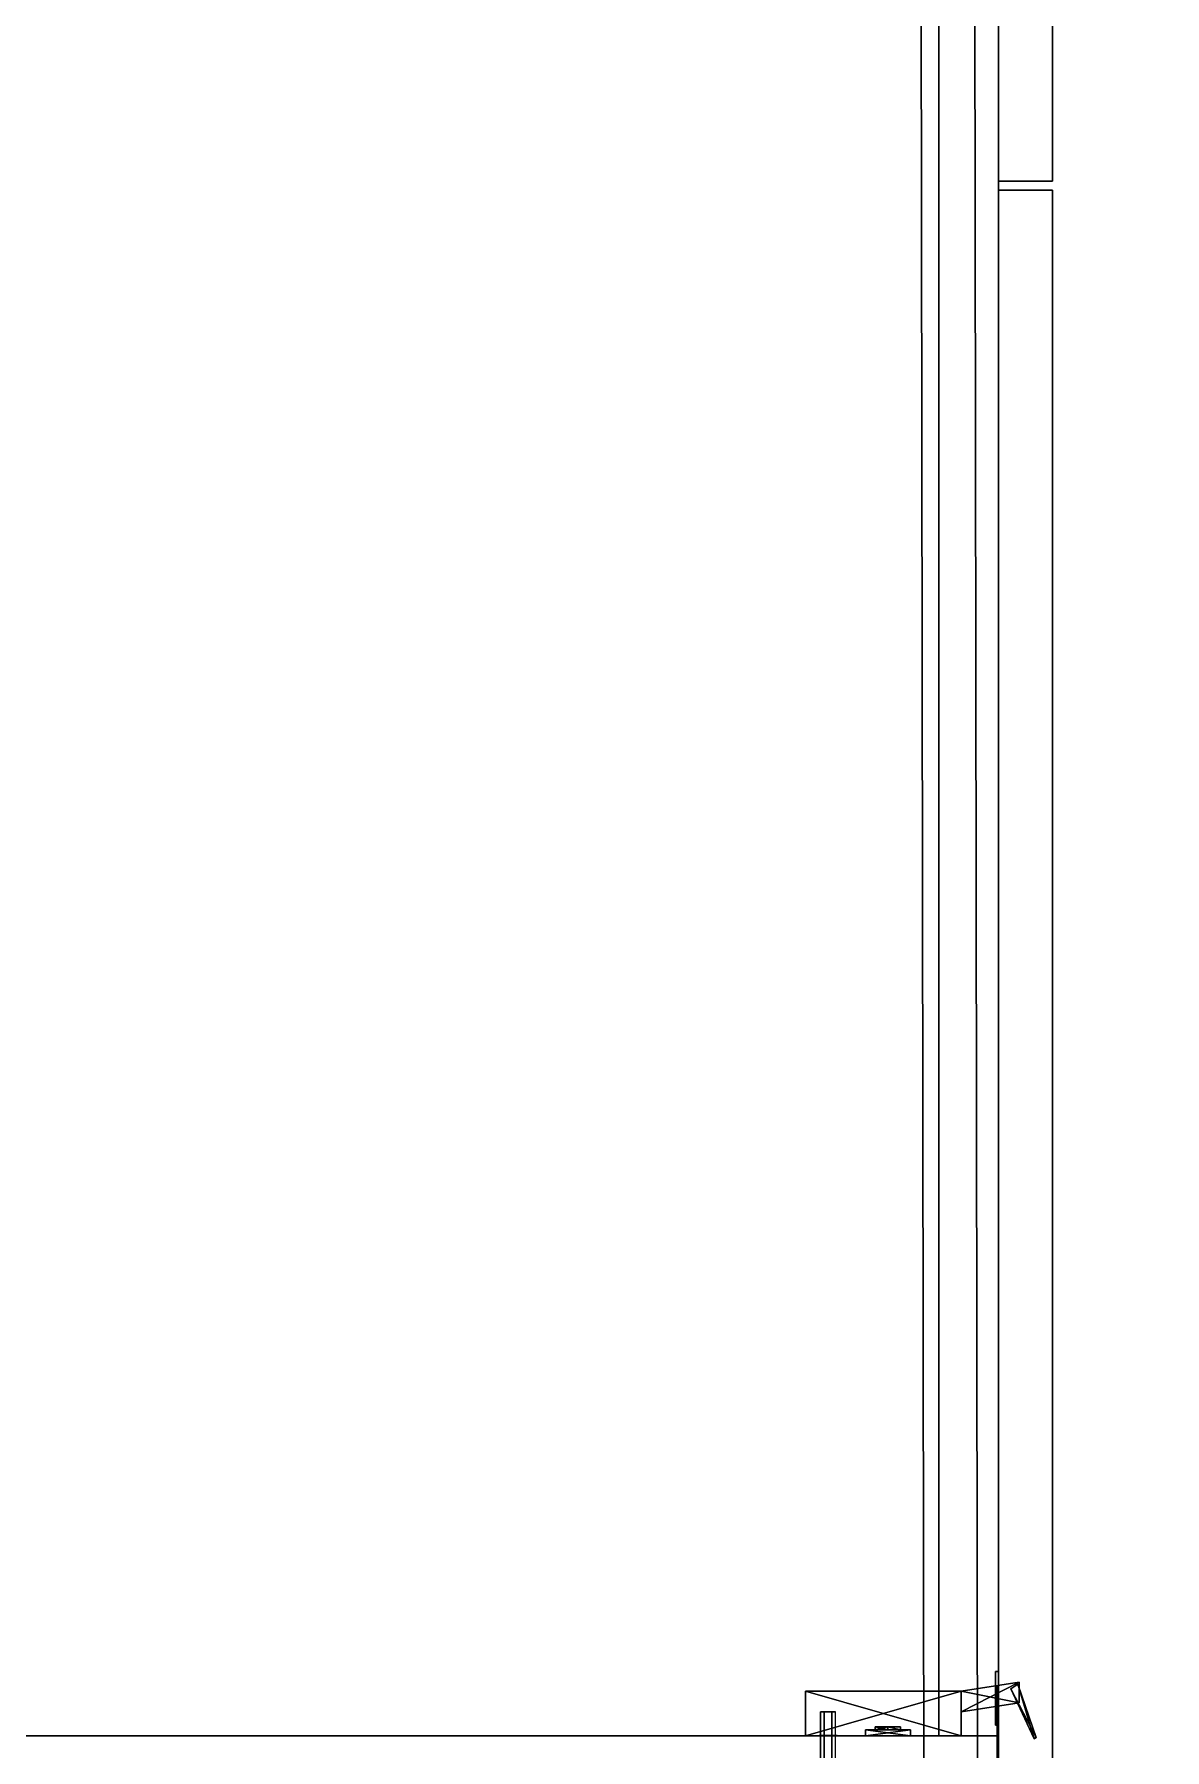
# Model space of a CAD drawing. Extents: x 0 to 3022, y -4615 to 0.
# Drawn here: x 378 to 755, y -1880 to -1307 of the extents above; entities that cross this region are included whole.
import ezdxf

# ---------------------------------------------------------------- set-up
doc = ezdxf.new("R2010")
doc.units = 0
for name, color, linetype in [('LAYER0', 7, 'CONTINUOUS'), ('LAYER1', 7, 'CONTINUOUS'), ('LAYER47', 253, 'CONTINUOUS'), ('LAYER49', 7, 'CONTINUOUS'), ('LAYER50', 7, 'CONTINUOUS'), ('LAYER52', 7, 'CONTINUOUS'), ('LAYER78', 7, 'CONTINUOUS'), ('LAYER79', 254, 'CONTINUOUS'), ('LAYER83', 253, 'CONTINUOUS'), ('LAYER84', 28, 'CONTINUOUS'), ('LAYER85', 253, 'CONTINUOUS'), ('LAYER86', 28, 'CONTINUOUS'), ('LAYER87', 253, 'CONTINUOUS'), ('LAYER88', 253, 'CONTINUOUS'), ('LAYER94', 253, 'CONTINUOUS')]:
    doc.layers.add(name, color=color, linetype=linetype)

msp = doc.modelspace()

# ---------------------------------------------------------------- linework, layer by layer
at = {"layer": 'LAYER0', "invisible_edges": 1}
for points in [[(2992, 0), (0, -4167.22), (0, 0), (2992, 0)], [(2992, -4162.78, 5), (0, 0, 5), (0, -4167.22, 5), (2992, -4162.78, 5)], [(0, 0, 5), (2992, -4162.78, 5), (2992, 0, 5), (0, 0, 5)], [(0, -4167.22), (2992, 0), (2992, -4162.78), (0, -4167.22)]]:
    msp.add_3dface(points, dxfattribs=at)
at = {"layer": 'LAYER47', "invisible_edges": 1}
for points in [[(230, -2965.406, 1823), (700, -285.4058, 1823), (230, -285.4058, 1823), (230, -2965.406, 1823)], [(700, -285.4058, 1823), (230, -2965.406, 1823), (700, -2965.406, 1823), (700, -285.4058, 1823)], [(700, -2965.406, 1805), (230, -285.4058, 1805), (700, -285.4058, 1805), (700, -2965.406, 1805)], [(230, -285.4058, 1805), (700, -2965.406, 1805), (230, -2965.406, 1805), (230, -285.4058, 1805)], [(700, -2965.406, 1805), (700, -285.4058, 1823), (700, -2965.406, 1823), (700, -2965.406, 1805)], [(700, -285.4058, 1823), (700, -2965.406, 1805), (700, -285.4058, 1805), (700, -285.4058, 1823)]]:
    msp.add_3dface(points, dxfattribs=at)
at = {"layer": 'LAYER49', "invisible_edges": 1}
for points in [[(230, -1875.406, 2554), (700, -839.4063, 2554), (230, -839.4063, 2554), (230, -1875.406, 2554)], [(700, -839.4063, 2554), (230, -1875.406, 2554), (700, -1875.406, 2554), (700, -839.4063, 2554)], [(700, -1875.406, 2536), (230, -839.4063, 2536), (700, -839.4063, 2536), (700, -1875.406, 2536)], [(230, -839.4063, 2536), (700, -1875.406, 2536), (230, -1875.406, 2536), (230, -839.4063, 2536)], [(700, -1875.406, 2536), (700, -839.4063, 2554), (700, -1875.406, 2554), (700, -1875.406, 2536)], [(700, -839.4063, 2554), (700, -1875.406, 2536), (700, -839.4063, 2536), (700, -839.4063, 2554)], [(230, -1875.406, 2554), (700, -1875.406, 2536), (700, -1875.406, 2554), (230, -1875.406, 2554)], [(700, -1875.406, 2536), (230, -1875.406, 2554), (230, -1875.406, 2536), (700, -1875.406, 2536)]]:
    msp.add_3dface(points, dxfattribs=at)
at = {"layer": 'LAYER50', "invisible_edges": 1}
for points in [[(230, -839.4063, 1826), (700, -1875.406, 1826), (230, -1875.406, 1826), (230, -839.4063, 1826)], [(700, -1875.406, 1826), (230, -839.4063, 1826), (700, -839.4063, 1826), (700, -1875.406, 1826)], [(700, -839.4063, 1844), (230, -1875.406, 1844), (700, -1875.406, 1844), (700, -839.4063, 1844)], [(230, -1875.406, 1844), (700, -839.4063, 1844), (230, -839.4063, 1844), (230, -1875.406, 1844)], [(700, -839.4063, 1844), (700, -1875.406, 1826), (700, -839.4063, 1826), (700, -839.4063, 1844)], [(700, -1875.406, 1826), (700, -839.4063, 1844), (700, -1875.406, 1844), (700, -1875.406, 1826)], [(230, -1875.406, 1844), (700, -1875.406, 1826), (700, -1875.406, 1844), (230, -1875.406, 1844)], [(700, -1875.406, 1826), (230, -1875.406, 1844), (230, -1875.406, 1826), (700, -1875.406, 1826)]]:
    msp.add_3dface(points, dxfattribs=at)
at = {"layer": 'LAYER52', "invisible_edges": 1}
for points in [[(230, -1875.406, 2555), (700, -1875.406, 1825), (230, -1875.406, 1825), (230, -1875.406, 2555)], [(700, -1875.406, 1825), (230, -1875.406, 2555), (700, -1875.406, 2555), (700, -1875.406, 1825)], [(230, -1893.406, 1825), (700, -1875.406, 1825), (700, -1893.406, 1825), (230, -1893.406, 1825)], [(700, -1875.406, 1825), (230, -1893.406, 1825), (230, -1875.406, 1825), (700, -1875.406, 1825)], [(230, -1875.406, 2555), (700, -1893.406, 2555), (700, -1875.406, 2555), (230, -1875.406, 2555)], [(700, -1893.406, 2555), (230, -1875.406, 2555), (230, -1893.406, 2555), (700, -1893.406, 2555)], [(700, -1893.406, 2555), (700, -1875.406, 1825), (700, -1875.406, 2555), (700, -1893.406, 2555)], [(700, -1875.406, 1825), (700, -1893.406, 2555), (700, -1893.406, 1825), (700, -1875.406, 1825)]]:
    msp.add_3dface(points, dxfattribs=at)
at = {"layer": 'LAYER78', "invisible_edges": 1}
for points in [[(254.6, -839.4063, 2181), (680, -1875.406, 2181), (254.6, -1875.406, 2181), (254.6, -839.4063, 2181)], [(680, -1875.406, 2181), (254.6, -839.4063, 2181), (680, -839.4063, 2181), (680, -1875.406, 2181)], [(680, -839.4063, 2199), (254.6, -1875.406, 2199), (680, -1875.406, 2199), (680, -839.4063, 2199)], [(254.6, -1875.406, 2199), (680, -839.4063, 2199), (254.6, -839.4063, 2199), (254.6, -1875.406, 2199)], [(680, -839.4063, 2199), (680, -1875.406, 2181), (680, -839.4063, 2181), (680, -839.4063, 2199)], [(680, -1875.406, 2181), (680, -839.4063, 2199), (680, -1875.406, 2199), (680, -1875.406, 2181)], [(254.6, -1875.406, 2199), (680, -1875.406, 2181), (680, -1875.406, 2199), (254.6, -1875.406, 2199)], [(680, -1875.406, 2181), (254.6, -1875.406, 2199), (254.6, -1875.406, 2181), (680, -1875.406, 2181)]]:
    msp.add_3dface(points, dxfattribs=at)
at = {"layer": 'LAYER79'}
for points in [[(645.5, -1867.406, 2178.5), (640.5, -1867.406, 2178.5), (641.75, -1867.406, 2180.665), (644.25, -1867.406, 2180.665)], [(645.5, -1867.406, 2178.5), (644.25, -1867.406, 2176.335), (641.75, -1867.406, 2176.335), (640.5, -1867.406, 2178.5)], [(640, -1875.356, 2178.5), (646, -1875.356, 2178.5), (644.5, -1875.356, 2181.098), (641.5, -1875.356, 2181.098)], [(640, -1875.356, 2178.5), (646, -1875.356, 2178.5), (644.5, -1875.356, 2175.902), (641.5, -1875.356, 2175.902)], [(640, -1875.456, 2178.5), (646, -1875.456, 2178.5), (644.5, -1875.456, 2181.098), (641.5, -1875.456, 2181.098)], [(640, -1875.456, 2178.5), (646, -1875.456, 2178.5), (644.5, -1875.456, 2175.902), (641.5, -1875.456, 2175.902)]]:
    msp.add_3dface(points, dxfattribs=at)
at = {"layer": 'LAYER83', "invisible_edges": 1}
for points in [[(700, -1358.906, 1800), (700, -1891.406, 2552), (700, -1358.906, 2552), (700, -1358.906, 1800)], [(700, -1891.406, 2552), (700, -1358.906, 1800), (700, -1891.406, 1800), (700, -1891.406, 2552)], [(700, -1358.906, 1800), (718, -1891.406, 1800), (700, -1891.406, 1800), (700, -1358.906, 1800)], [(718, -1891.406, 1800), (700, -1358.906, 1800), (718, -1358.906, 1800), (718, -1891.406, 1800)], [(718, -1358.906, 2552), (700, -1891.406, 2552), (718, -1891.406, 2552), (718, -1358.906, 2552)], [(700, -1891.406, 2552), (718, -1358.906, 2552), (700, -1358.906, 2552), (700, -1891.406, 2552)], [(718, -1358.906, 2552), (700, -1358.906, 1800), (700, -1358.906, 2552), (718, -1358.906, 2552)], [(700, -1358.906, 1800), (718, -1358.906, 2552), (718, -1358.906, 1800), (700, -1358.906, 1800)], [(718, -1891.406, 1800), (718, -1358.906, 2552), (718, -1891.406, 2552), (718, -1891.406, 1800)], [(718, -1358.906, 2552), (718, -1891.406, 1800), (718, -1358.906, 1800), (718, -1358.906, 2552)]]:
    msp.add_3dface(points, dxfattribs=at)
at = {"layer": 'LAYER84'}
for points in [[(699, -1853.906, 1949), (700, -1853.906, 1949), (699, -1853.906, 1949)], [(699, -1853.906, 1907), (699, -1871.906, 1907), (699, -1871.906, 1907), (699, -1853.906, 1907)], [(699, -1853.906, 1949), (699, -1871.906, 1949), (699, -1871.906, 1949), (699, -1853.906, 1949)], [(699, -1871.906, 1907), (700, -1871.906, 1907), (700, -1853.906, 1907), (699, -1853.906, 1907)], [(700, -1853.906, 1907), (700, -1853.906, 1949), (699, -1853.906, 1949), (699, -1853.906, 1907)], [(699, -1871.906, 1949), (700, -1871.906, 1949), (700, -1853.906, 1949), (699, -1853.906, 1949)], [(700, -1853.906, 1907), (700, -1871.906, 1907), (700, -1871.906, 1949), (700, -1853.906, 1949)], [(699, -1858.906, 1919), (700, -1858.906, 1919), (700, -1858.906, 1937), (699, -1858.906, 1937)], [(699, -1858.906, 1919), (700, -1858.906, 1919), (700, -1871.906, 1919), (699, -1871.906, 1919)], [(699, -1858.906, 1937), (700, -1858.906, 1937), (700, -1871.906, 1937), (699, -1871.906, 1937)], [(700, -1858.906, 1919), (700, -1858.906, 1937), (700, -1858.906, 1919)], [(699, -1871.906, 1919), (700, -1871.906, 1919), (700, -1871.906, 1907), (699, -1871.906, 1907)], [(699, -1871.906, 1937), (700, -1871.906, 1937), (700, -1871.906, 1949), (699, -1871.906, 1949)], [(700, -1871.906, 1919), (700, -1871.906, 1907), (700, -1871.906, 1919)], [(700, -1871.906, 1937), (700, -1871.906, 1949), (700, -1871.906, 1937)]]:
    msp.add_3dface(points, dxfattribs=at)
for points, invisible_edges in [([(699, -1853.906, 1949), (699, -1853.906, 1907), (699, -1858.906, 1919), (699, -1858.906, 1937)], 10), ([(699, -1853.906, 1907), (699, -1858.906, 1919), (699, -1871.906, 1919), (699, -1871.906, 1907)], 1), ([(699, -1853.906, 1949), (699, -1858.906, 1937), (699, -1871.906, 1937), (699, -1871.906, 1949)], 1), ([(699.5, -1871.906, 1937), (699.5, -1871.906, 1919), (699.5, -1858.906, 1919), (699.5, -1858.906, 1937)], 1), ([(699.5, -1876.115, 1933.317), (699.5, -1875.906, 1922.5), (699.5, -1871.906, 1919), (699.5, -1871.906, 1937)], 5), ([(699.75, -1871.906, 1915), (699.75, -1876.881, 1915.99), (699.75, -1875.906, 1922.5), (699.75, -1871.906, 1919)], 2), ([(699.75, -1876.881, 1940.01), (699.75, -1871.906, 1941), (699.75, -1871.906, 1937), (699.75, -1875.906, 1933.5)], 8), ([(699.5, -1882.906, 1933.5), (699.5, -1882.906, 1922.5), (699.5, -1875.906, 1922.5), (699.5, -1876.115, 1933.317)], 4), ([(699.75, -1876.881, 1915.99), (699.75, -1881.098, 1918.808), (699.75, -1879.406, 1922.5), (699.75, -1875.906, 1922.5)], 10), ([(699.75, -1881.098, 1937.192), (699.75, -1876.881, 1940.01), (699.75, -1875.906, 1933.5), (699.75, -1879.406, 1933.5)], 10), ([(699.75, -1881.098, 1918.808), (699.75, -1883.917, 1923.025), (699.75, -1882.906, 1922.5), (699.75, -1879.406, 1922.5)], 10), ([(699.75, -1883.917, 1932.975), (699.75, -1881.098, 1937.192), (699.75, -1879.406, 1933.5), (699.75, -1882.906, 1933.5)], 10)]:
    msp.add_3dface(points, dxfattribs=dict(at, invisible_edges=invisible_edges))
at = {"layer": 'LAYER85'}
for points in [[(635.5, -1875.406, 1921.217), (687.5, -1860.485, 1921.217), (687.5, -1875.406, 1921.217), (635.5, -1875.406, 1921.217)], [(635.5, -1860.485, 1921.217), (687.5, -1860.485, 1921.217), (635.5, -1875.406, 1921.217), (635.5, -1860.485, 1921.217)], [(635.5, -1875.406, 1934.783), (635.5, -1860.485, 1921.217), (635.5, -1875.406, 1921.217), (635.5, -1875.406, 1934.783)], [(635.5, -1860.485, 1934.783), (635.5, -1860.485, 1921.217), (635.5, -1875.406, 1934.783), (635.5, -1860.485, 1934.783)], [(687.5, -1875.406, 1934.783), (635.5, -1860.485, 1934.783), (635.5, -1875.406, 1934.783), (687.5, -1875.406, 1934.783)], [(687.5, -1860.485, 1934.783), (635.5, -1860.485, 1934.783), (687.5, -1875.406, 1934.783), (687.5, -1860.485, 1934.783)], [(635.5, -1860.485, 1921.217), (687.5, -1860.485, 1934.783), (687.5, -1860.485, 1921.217), (635.5, -1860.485, 1921.217)], [(635.5, -1860.485, 1934.783), (687.5, -1860.485, 1934.783), (635.5, -1860.485, 1921.217), (635.5, -1860.485, 1934.783)], [(687.5, -1867.448, 1921.217), (706.8654, -1857.5, 1921.217), (706.8654, -1864.464, 1921.217), (687.5, -1867.448, 1921.217)], [(687.5, -1860.485, 1921.217), (706.8654, -1857.5, 1921.217), (687.5, -1867.448, 1921.217), (687.5, -1860.485, 1921.217)], [(706.8654, -1857.5, 1934.783), (687.5, -1860.485, 1934.783), (706.8654, -1864.464, 1934.783), (706.8654, -1857.5, 1934.783)], [(687.5, -1860.485, 1921.217), (706.8654, -1857.5, 1934.783), (706.8654, -1857.5, 1921.217), (687.5, -1860.485, 1921.217)], [(687.5, -1860.485, 1934.783), (706.8654, -1857.5, 1934.783), (687.5, -1860.485, 1921.217), (687.5, -1860.485, 1934.783)], [(706.8654, -1864.464, 1934.783), (687.5, -1860.485, 1934.783), (687.5, -1867.448, 1934.783), (706.8654, -1864.464, 1934.783)], [(706.4556, -1858.224, 1922.348), (712.5, -1875.997, 1922.348), (704.0754, -1859.714, 1922.348), (706.4556, -1858.224, 1922.348)], [(711.9226, -1876.488, 1933.652), (706.4556, -1858.224, 1933.652), (704.0754, -1859.714, 1933.652), (711.9226, -1876.488, 1933.652)], [(704.0754, -1859.714, 1922.348), (712.5, -1875.997, 1922.348), (711.9226, -1876.488, 1922.348), (704.0754, -1859.714, 1922.348)], [(712.5, -1875.997, 1933.652), (706.4556, -1858.224, 1933.652), (711.9226, -1876.488, 1933.652), (712.5, -1875.997, 1933.652)], [(706.4556, -1858.224, 1922.348), (712.5, -1875.997, 1933.652), (712.5, -1875.997, 1922.348), (706.4556, -1858.224, 1922.348)], [(706.4556, -1858.224, 1933.652), (712.5, -1875.997, 1933.652), (706.4556, -1858.224, 1922.348), (706.4556, -1858.224, 1933.652)], [(655.5, -1875.406, 1954), (670.5, -1875.406, 1954), (670.5, -1873.417, 1954), (655.5, -1875.406, 1954)], [(655.5, -1873.417, 1954), (655.5, -1875.406, 1954), (670.5, -1873.417, 1954), (655.5, -1873.417, 1954)], [(655.5, -1875.406, 1902), (655.5, -1875.406, 1954), (655.5, -1873.417, 1954), (655.5, -1875.406, 1902)], [(655.5, -1873.417, 1902), (655.5, -1875.406, 1902), (655.5, -1873.417, 1954), (655.5, -1873.417, 1902)], [(670.5, -1875.406, 1902), (655.5, -1875.406, 1902), (655.5, -1873.417, 1902), (670.5, -1875.406, 1902)], [(670.5, -1873.417, 1902), (670.5, -1875.406, 1902), (655.5, -1873.417, 1902), (670.5, -1873.417, 1902)], [(655.5, -1873.417, 1954), (670.5, -1873.417, 1954), (670.5, -1873.417, 1902), (655.5, -1873.417, 1954)], [(655.5, -1873.417, 1902), (655.5, -1873.417, 1954), (670.5, -1873.417, 1902), (655.5, -1873.417, 1902)], [(663, -1873.417, 1941.291), (658.7573, -1872.422, 1946.087), (663, -1872.422, 1941.291), (663, -1873.417, 1941.291)], [(658.7573, -1873.417, 1946.087), (658.7573, -1872.422, 1946.087), (663, -1873.417, 1941.291), (658.7573, -1873.417, 1946.087)], [(658.7573, -1873.417, 1946.087), (663, -1872.422, 1950.883), (658.7573, -1872.422, 1946.087), (658.7573, -1873.417, 1946.087)], [(663, -1873.417, 1950.883), (663, -1872.422, 1950.883), (658.7573, -1873.417, 1946.087), (663, -1873.417, 1950.883)], [(667.2426, -1872.422, 1946.087), (658.7573, -1872.422, 1946.087), (663, -1872.422, 1950.883), (667.2426, -1872.422, 1946.087)], [(663, -1872.422, 1941.291), (658.7573, -1872.422, 1946.087), (667.2426, -1872.422, 1946.087), (663, -1872.422, 1941.291)], [(663, -1873.417, 1905.117), (658.7573, -1872.422, 1909.913), (663, -1872.422, 1905.117), (663, -1873.417, 1905.117)], [(658.7573, -1873.417, 1909.913), (658.7573, -1872.422, 1909.913), (663, -1873.417, 1905.117), (658.7573, -1873.417, 1909.913)], [(658.7573, -1873.417, 1909.913), (663, -1872.422, 1914.709), (658.7573, -1872.422, 1909.913), (658.7573, -1873.417, 1909.913)], [(663, -1873.417, 1914.709), (663, -1872.422, 1914.709), (658.7573, -1873.417, 1909.913), (663, -1873.417, 1914.709)], [(667.2426, -1872.422, 1909.913), (658.7573, -1872.422, 1909.913), (663, -1872.422, 1914.709), (667.2426, -1872.422, 1909.913)], [(663, -1872.422, 1905.117), (658.7573, -1872.422, 1909.913), (667.2426, -1872.422, 1909.913), (663, -1872.422, 1905.117)], [(663, -1873.417, 1941.291), (658.7573, -1873.417, 1946.087), (663, -1873.417, 1950.883), (663, -1873.417, 1941.291)], [(663, -1873.417, 1905.117), (658.7573, -1873.417, 1909.913), (663, -1873.417, 1914.709), (663, -1873.417, 1905.117)], [(667.2426, -1873.417, 1946.087), (663, -1872.422, 1941.291), (667.2426, -1872.422, 1946.087), (667.2426, -1873.417, 1946.087)], [(663, -1873.417, 1941.291), (663, -1872.422, 1941.291), (667.2426, -1873.417, 1946.087), (663, -1873.417, 1941.291)], [(667.2426, -1873.417, 1946.087), (663, -1872.422, 1950.883), (663, -1873.417, 1950.883), (667.2426, -1873.417, 1946.087)], [(667.2426, -1872.422, 1946.087), (663, -1872.422, 1950.883), (667.2426, -1873.417, 1946.087), (667.2426, -1872.422, 1946.087)], [(667.2426, -1873.417, 1909.913), (663, -1872.422, 1905.117), (667.2426, -1872.422, 1909.913), (667.2426, -1873.417, 1909.913)], [(663, -1873.417, 1905.117), (663, -1872.422, 1905.117), (667.2426, -1873.417, 1909.913), (663, -1873.417, 1905.117)], [(667.2426, -1873.417, 1909.913), (663, -1872.422, 1914.709), (663, -1873.417, 1914.709), (667.2426, -1873.417, 1909.913)], [(667.2426, -1872.422, 1909.913), (663, -1872.422, 1914.709), (667.2426, -1873.417, 1909.913), (667.2426, -1872.422, 1909.913)], [(667.2426, -1873.417, 1946.087), (663, -1873.417, 1941.291), (663, -1873.417, 1950.883), (667.2426, -1873.417, 1946.087)], [(667.2426, -1873.417, 1909.913), (663, -1873.417, 1905.117), (663, -1873.417, 1914.709), (667.2426, -1873.417, 1909.913)], [(670.5, -1873.417, 1954), (670.5, -1875.406, 1954), (670.5, -1875.406, 1902), (670.5, -1873.417, 1954)], [(670.5, -1873.417, 1902), (670.5, -1873.417, 1954), (670.5, -1875.406, 1902), (670.5, -1873.417, 1902)]]:
    msp.add_3dface(points, dxfattribs=at)
at = {"layer": 'LAYER86'}
for points in [[(699, -1853.906, 2473), (700, -1853.906, 2473), (699, -1853.906, 2473)], [(699, -1853.906, 2431), (699, -1871.906, 2431), (699, -1871.906, 2431), (699, -1853.906, 2431)], [(699, -1853.906, 2473), (699, -1871.906, 2473), (699, -1871.906, 2473), (699, -1853.906, 2473)], [(699, -1871.906, 2431), (700, -1871.906, 2431), (700, -1853.906, 2431), (699, -1853.906, 2431)], [(700, -1853.906, 2431), (700, -1853.906, 2473), (699, -1853.906, 2473), (699, -1853.906, 2431)], [(699, -1871.906, 2473), (700, -1871.906, 2473), (700, -1853.906, 2473), (699, -1853.906, 2473)], [(700, -1853.906, 2431), (700, -1871.906, 2431), (700, -1871.906, 2473), (700, -1853.906, 2473)], [(699, -1858.906, 2443), (700, -1858.906, 2443), (700, -1858.906, 2461), (699, -1858.906, 2461)], [(699, -1858.906, 2443), (700, -1858.906, 2443), (700, -1871.906, 2443), (699, -1871.906, 2443)], [(699, -1858.906, 2461), (700, -1858.906, 2461), (700, -1871.906, 2461), (699, -1871.906, 2461)], [(700, -1858.906, 2443), (700, -1858.906, 2461), (700, -1858.906, 2443)], [(699, -1871.906, 2443), (700, -1871.906, 2443), (700, -1871.906, 2431), (699, -1871.906, 2431)], [(699, -1871.906, 2461), (700, -1871.906, 2461), (700, -1871.906, 2473), (699, -1871.906, 2473)], [(700, -1871.906, 2443), (700, -1871.906, 2431), (700, -1871.906, 2443)], [(700, -1871.906, 2461), (700, -1871.906, 2473), (700, -1871.906, 2461)]]:
    msp.add_3dface(points, dxfattribs=at)
for points, invisible_edges in [([(699, -1853.906, 2473), (699, -1853.906, 2431), (699, -1858.906, 2443), (699, -1858.906, 2461)], 10), ([(699, -1853.906, 2431), (699, -1858.906, 2443), (699, -1871.906, 2443), (699, -1871.906, 2431)], 1), ([(699, -1853.906, 2473), (699, -1858.906, 2461), (699, -1871.906, 2461), (699, -1871.906, 2473)], 1), ([(699.5, -1871.906, 2461), (699.5, -1871.906, 2443), (699.5, -1858.906, 2443), (699.5, -1858.906, 2461)], 1), ([(699.5, -1876.115, 2457.317), (699.5, -1875.906, 2446.5), (699.5, -1871.906, 2443), (699.5, -1871.906, 2461)], 5), ([(699.75, -1871.906, 2439), (699.75, -1876.881, 2439.99), (699.75, -1875.906, 2446.5), (699.75, -1871.906, 2443)], 2), ([(699.75, -1876.881, 2464.01), (699.75, -1871.906, 2465), (699.75, -1871.906, 2461), (699.75, -1875.906, 2457.5)], 8), ([(699.5, -1882.906, 2457.5), (699.5, -1882.906, 2446.5), (699.5, -1875.906, 2446.5), (699.5, -1876.115, 2457.317)], 4), ([(699.75, -1876.881, 2439.99), (699.75, -1881.098, 2442.808), (699.75, -1879.406, 2446.5), (699.75, -1875.906, 2446.5)], 10), ([(699.75, -1881.098, 2461.192), (699.75, -1876.881, 2464.01), (699.75, -1875.906, 2457.5), (699.75, -1879.406, 2457.5)], 10), ([(699.75, -1881.098, 2442.808), (699.75, -1883.917, 2447.025), (699.75, -1882.906, 2446.5), (699.75, -1879.406, 2446.5)], 10), ([(699.75, -1883.917, 2456.975), (699.75, -1881.098, 2461.192), (699.75, -1879.406, 2457.5), (699.75, -1882.906, 2457.5)], 10)]:
    msp.add_3dface(points, dxfattribs=dict(at, invisible_edges=invisible_edges))
at = {"layer": 'LAYER87'}
for points in [[(635.5, -1875.406, 2445.217), (687.5, -1860.485, 2445.217), (687.5, -1875.406, 2445.217), (635.5, -1875.406, 2445.217)], [(635.5, -1860.485, 2445.217), (687.5, -1860.485, 2445.217), (635.5, -1875.406, 2445.217), (635.5, -1860.485, 2445.217)], [(635.5, -1875.406, 2458.783), (635.5, -1860.485, 2445.217), (635.5, -1875.406, 2445.217), (635.5, -1875.406, 2458.783)], [(635.5, -1860.485, 2458.783), (635.5, -1860.485, 2445.217), (635.5, -1875.406, 2458.783), (635.5, -1860.485, 2458.783)], [(687.5, -1875.406, 2458.783), (635.5, -1860.485, 2458.783), (635.5, -1875.406, 2458.783), (687.5, -1875.406, 2458.783)], [(687.5, -1860.485, 2458.783), (635.5, -1860.485, 2458.783), (687.5, -1875.406, 2458.783), (687.5, -1860.485, 2458.783)], [(635.5, -1860.485, 2445.217), (687.5, -1860.485, 2458.783), (687.5, -1860.485, 2445.217), (635.5, -1860.485, 2445.217)], [(635.5, -1860.485, 2458.783), (687.5, -1860.485, 2458.783), (635.5, -1860.485, 2445.217), (635.5, -1860.485, 2458.783)], [(687.5, -1867.448, 2445.217), (706.8654, -1857.5, 2445.217), (706.8654, -1864.464, 2445.217), (687.5, -1867.448, 2445.217)], [(687.5, -1860.485, 2445.217), (706.8654, -1857.5, 2445.217), (687.5, -1867.448, 2445.217), (687.5, -1860.485, 2445.217)], [(706.8654, -1857.5, 2458.783), (687.5, -1860.485, 2458.783), (706.8654, -1864.464, 2458.783), (706.8654, -1857.5, 2458.783)], [(687.5, -1860.485, 2445.217), (706.8654, -1857.5, 2458.783), (706.8654, -1857.5, 2445.217), (687.5, -1860.485, 2445.217)], [(687.5, -1860.485, 2458.783), (706.8654, -1857.5, 2458.783), (687.5, -1860.485, 2445.217), (687.5, -1860.485, 2458.783)], [(706.8654, -1864.464, 2458.783), (687.5, -1860.485, 2458.783), (687.5, -1867.448, 2458.783), (706.8654, -1864.464, 2458.783)], [(706.4556, -1858.224, 2446.348), (712.5, -1875.997, 2446.348), (704.0754, -1859.714, 2446.348), (706.4556, -1858.224, 2446.348)], [(711.9226, -1876.488, 2457.652), (706.4556, -1858.224, 2457.652), (704.0754, -1859.714, 2457.652), (711.9226, -1876.488, 2457.652)], [(704.0754, -1859.714, 2446.348), (712.5, -1875.997, 2446.348), (711.9226, -1876.488, 2446.348), (704.0754, -1859.714, 2446.348)], [(712.5, -1875.997, 2457.652), (706.4556, -1858.224, 2457.652), (711.9226, -1876.488, 2457.652), (712.5, -1875.997, 2457.652)], [(706.4556, -1858.224, 2446.348), (712.5, -1875.997, 2457.652), (712.5, -1875.997, 2446.348), (706.4556, -1858.224, 2446.348)], [(706.4556, -1858.224, 2457.652), (712.5, -1875.997, 2457.652), (706.4556, -1858.224, 2446.348), (706.4556, -1858.224, 2457.652)], [(655.5, -1875.406, 2478), (670.5, -1875.406, 2478), (670.5, -1873.417, 2478), (655.5, -1875.406, 2478)], [(655.5, -1873.417, 2478), (655.5, -1875.406, 2478), (670.5, -1873.417, 2478), (655.5, -1873.417, 2478)], [(655.5, -1875.406, 2426), (655.5, -1875.406, 2478), (655.5, -1873.417, 2478), (655.5, -1875.406, 2426)], [(655.5, -1873.417, 2426), (655.5, -1875.406, 2426), (655.5, -1873.417, 2478), (655.5, -1873.417, 2426)], [(670.5, -1875.406, 2426), (655.5, -1875.406, 2426), (655.5, -1873.417, 2426), (670.5, -1875.406, 2426)], [(670.5, -1873.417, 2426), (670.5, -1875.406, 2426), (655.5, -1873.417, 2426), (670.5, -1873.417, 2426)], [(655.5, -1873.417, 2478), (670.5, -1873.417, 2478), (670.5, -1873.417, 2426), (655.5, -1873.417, 2478)], [(655.5, -1873.417, 2426), (655.5, -1873.417, 2478), (670.5, -1873.417, 2426), (655.5, -1873.417, 2426)], [(663, -1873.417, 2465.291), (658.7573, -1872.422, 2470.087), (663, -1872.422, 2465.291), (663, -1873.417, 2465.291)], [(658.7573, -1873.417, 2470.087), (658.7573, -1872.422, 2470.087), (663, -1873.417, 2465.291), (658.7573, -1873.417, 2470.087)], [(658.7573, -1873.417, 2470.087), (663, -1872.422, 2474.883), (658.7573, -1872.422, 2470.087), (658.7573, -1873.417, 2470.087)], [(663, -1873.417, 2474.883), (663, -1872.422, 2474.883), (658.7573, -1873.417, 2470.087), (663, -1873.417, 2474.883)], [(667.2426, -1872.422, 2470.087), (658.7573, -1872.422, 2470.087), (663, -1872.422, 2474.883), (667.2426, -1872.422, 2470.087)], [(663, -1872.422, 2465.291), (658.7573, -1872.422, 2470.087), (667.2426, -1872.422, 2470.087), (663, -1872.422, 2465.291)], [(663, -1873.417, 2429.117), (658.7573, -1872.422, 2433.913), (663, -1872.422, 2429.117), (663, -1873.417, 2429.117)], [(658.7573, -1873.417, 2433.913), (658.7573, -1872.422, 2433.913), (663, -1873.417, 2429.117), (658.7573, -1873.417, 2433.913)], [(658.7573, -1873.417, 2433.913), (663, -1872.422, 2438.709), (658.7573, -1872.422, 2433.913), (658.7573, -1873.417, 2433.913)], [(663, -1873.417, 2438.709), (663, -1872.422, 2438.709), (658.7573, -1873.417, 2433.913), (663, -1873.417, 2438.709)], [(667.2426, -1872.422, 2433.913), (658.7573, -1872.422, 2433.913), (663, -1872.422, 2438.709), (667.2426, -1872.422, 2433.913)], [(663, -1872.422, 2429.117), (658.7573, -1872.422, 2433.913), (667.2426, -1872.422, 2433.913), (663, -1872.422, 2429.117)], [(663, -1873.417, 2465.291), (658.7573, -1873.417, 2470.087), (663, -1873.417, 2474.883), (663, -1873.417, 2465.291)], [(663, -1873.417, 2429.117), (658.7573, -1873.417, 2433.913), (663, -1873.417, 2438.709), (663, -1873.417, 2429.117)], [(667.2426, -1873.417, 2470.087), (663, -1872.422, 2465.291), (667.2426, -1872.422, 2470.087), (667.2426, -1873.417, 2470.087)], [(663, -1873.417, 2465.291), (663, -1872.422, 2465.291), (667.2426, -1873.417, 2470.087), (663, -1873.417, 2465.291)], [(667.2426, -1873.417, 2470.087), (663, -1872.422, 2474.883), (663, -1873.417, 2474.883), (667.2426, -1873.417, 2470.087)], [(667.2426, -1872.422, 2470.087), (663, -1872.422, 2474.883), (667.2426, -1873.417, 2470.087), (667.2426, -1872.422, 2470.087)], [(667.2426, -1873.417, 2433.913), (663, -1872.422, 2429.117), (667.2426, -1872.422, 2433.913), (667.2426, -1873.417, 2433.913)], [(663, -1873.417, 2429.117), (663, -1872.422, 2429.117), (667.2426, -1873.417, 2433.913), (663, -1873.417, 2429.117)], [(667.2426, -1873.417, 2433.913), (663, -1872.422, 2438.709), (663, -1873.417, 2438.709), (667.2426, -1873.417, 2433.913)], [(667.2426, -1872.422, 2433.913), (663, -1872.422, 2438.709), (667.2426, -1873.417, 2433.913), (667.2426, -1872.422, 2433.913)], [(667.2426, -1873.417, 2470.087), (663, -1873.417, 2465.291), (663, -1873.417, 2474.883), (667.2426, -1873.417, 2470.087)], [(667.2426, -1873.417, 2433.913), (663, -1873.417, 2429.117), (663, -1873.417, 2438.709), (667.2426, -1873.417, 2433.913)], [(670.5, -1873.417, 2478), (670.5, -1875.406, 2478), (670.5, -1875.406, 2426), (670.5, -1873.417, 2478)], [(670.5, -1873.417, 2426), (670.5, -1873.417, 2478), (670.5, -1875.406, 2426), (670.5, -1873.417, 2426)]]:
    msp.add_3dface(points, dxfattribs=at)
at = {"layer": 'LAYER88', "invisible_edges": 1}
for points in [[(700, -1355.906, 2552), (700, -823.4063, 1800), (700, -1355.906, 1800), (700, -1355.906, 2552)], [(700, -823.4063, 1800), (700, -1355.906, 2552), (700, -823.4063, 2552), (700, -823.4063, 1800)], [(718, -1355.906, 1800), (700, -823.4063, 1800), (718, -823.4063, 1800), (718, -1355.906, 1800)], [(700, -823.4063, 1800), (718, -1355.906, 1800), (700, -1355.906, 1800), (700, -823.4063, 1800)], [(700, -1355.906, 2552), (718, -823.4063, 2552), (700, -823.4063, 2552), (700, -1355.906, 2552)], [(718, -823.4063, 2552), (700, -1355.906, 2552), (718, -1355.906, 2552), (718, -823.4063, 2552)], [(718, -823.4063, 2552), (718, -1355.906, 1800), (718, -823.4063, 1800), (718, -823.4063, 2552)], [(718, -1355.906, 1800), (718, -823.4063, 2552), (718, -1355.906, 2552), (718, -1355.906, 1800)], [(718, -1355.906, 1800), (700, -1355.906, 2552), (700, -1355.906, 1800), (718, -1355.906, 1800)], [(700, -1355.906, 2552), (718, -1355.906, 1800), (718, -1355.906, 2552), (700, -1355.906, 2552)]]:
    msp.add_3dface(points, dxfattribs=at)
at = {"layer": 'LAYER94', "invisible_edges": 1}
for points in [[(690.6132, -301.3809, 2555), (674.9875, -1899.406, 2555), (672.6132, -301.4077, 2555), (690.6132, -301.3809, 2555)], [(672.6132, -301.4077, 2635), (692.9875, -1899.379, 2635), (690.6132, -301.3809, 2635), (672.6132, -301.4077, 2635)], [(672.6132, -301.4077, 2635), (674.9875, -1899.406, 2555), (674.9875, -1899.406, 2635), (672.6132, -301.4077, 2635)], [(674.9875, -1899.406, 2555), (672.6132, -301.4077, 2635), (672.6132, -301.4077, 2555), (674.9875, -1899.406, 2555)], [(692.9875, -1899.379, 2635), (672.6132, -301.4077, 2635), (674.9875, -1899.406, 2635), (692.9875, -1899.379, 2635)], [(674.9875, -1899.406, 2555), (690.6132, -301.3809, 2555), (692.9875, -1899.379, 2555), (674.9875, -1899.406, 2555)], [(690.6132, -301.3809, 2555), (692.9875, -1899.379, 2635), (692.9875, -1899.379, 2555), (690.6132, -301.3809, 2555)], [(692.9875, -1899.379, 2635), (690.6132, -301.3809, 2555), (690.6132, -301.3809, 2635), (692.9875, -1899.379, 2635)]]:
    msp.add_3dface(points, dxfattribs=at)

# ---------------------------------------------------------------- meshes
at = {"layer": 'LAYER1'}
mesh = msp.add_polymesh((5, 2), dxfattribs=at)
for k, corner in enumerate([(2842, -150, 2611), (150, -150, 2611), (2842, -4013, 2611), (2842, -150, 2611), (150, -4017, 2611), (2842, -4013, 2611), (150, -150, 2611), (150, -4017, 2611), (0, 0, 2611), (0, -4167.223, 2611)]):
    mesh.set_mesh_vertex(divmod(k, 2), corner)
at = {"layer": 'LAYER79'}
mesh = msp.add_polymesh((2, 6), dxfattribs=dict(at, n_close=True))
for k, corner in enumerate([(645.5, -1867.406, 2178.5), (644.25, -1867.406, 2180.665), (641.75, -1867.406, 2180.665), (640.5, -1867.406, 2178.5), (641.75, -1867.406, 2176.335), (644.25, -1867.406, 2176.335), (645.5, -1883.406, 2178.5), (644.25, -1883.406, 2180.665), (641.75, -1883.406, 2180.665), (640.5, -1883.406, 2178.5), (641.75, -1883.406, 2176.335), (644.25, -1883.406, 2176.335)]):
    mesh.set_mesh_vertex(divmod(k, 6), corner)
mesh = msp.add_polymesh((2, 6), dxfattribs=dict(at, n_close=True))
for k, corner in enumerate([(646, -1875.356, 2178.5), (644.5, -1875.356, 2181.098), (641.5, -1875.356, 2181.098), (640, -1875.356, 2178.5), (641.5, -1875.356, 2175.902), (644.5, -1875.356, 2175.902), (646, -1875.456, 2178.5), (644.5, -1875.456, 2181.098), (641.5, -1875.456, 2181.098), (640, -1875.456, 2178.5), (641.5, -1875.456, 2175.902), (644.5, -1875.456, 2175.902)]):
    mesh.set_mesh_vertex(divmod(k, 6), corner)
at = {"layer": 'LAYER84'}
mesh = msp.add_polymesh((2, 9), dxfattribs=at)
for k, corner in enumerate([(699.75, -1871.906, 1915), (699.75, -1876.881, 1915.99), (699.75, -1881.098, 1918.808), (699.75, -1883.917, 1923.025), (699.75, -1884.906, 1928), (699.75, -1883.917, 1932.975), (699.75, -1881.098, 1937.192), (699.75, -1876.881, 1940.01), (699.75, -1871.906, 1941), (700, -1871.906, 1915), (700, -1876.881, 1915.99), (700, -1881.098, 1918.808), (700, -1883.917, 1923.025), (700, -1884.906, 1928), (700, -1883.917, 1932.975), (700, -1881.098, 1937.192), (700, -1876.881, 1940.01), (700, -1871.906, 1941)]):
    mesh.set_mesh_vertex(divmod(k, 9), corner)
at = {"layer": 'LAYER86'}
mesh = msp.add_polymesh((2, 9), dxfattribs=at)
for k, corner in enumerate([(699.75, -1871.906, 2439), (699.75, -1876.881, 2439.99), (699.75, -1881.098, 2442.808), (699.75, -1883.917, 2447.025), (699.75, -1884.906, 2452), (699.75, -1883.917, 2456.975), (699.75, -1881.098, 2461.192), (699.75, -1876.881, 2464.01), (699.75, -1871.906, 2465), (700, -1871.906, 2439), (700, -1876.881, 2439.99), (700, -1881.098, 2442.808), (700, -1883.917, 2447.025), (700, -1884.906, 2452), (700, -1883.917, 2456.975), (700, -1881.098, 2461.192), (700, -1876.881, 2464.01), (700, -1871.906, 2465)]):
    mesh.set_mesh_vertex(divmod(k, 9), corner)

doc.saveas('drawing.dxf')
